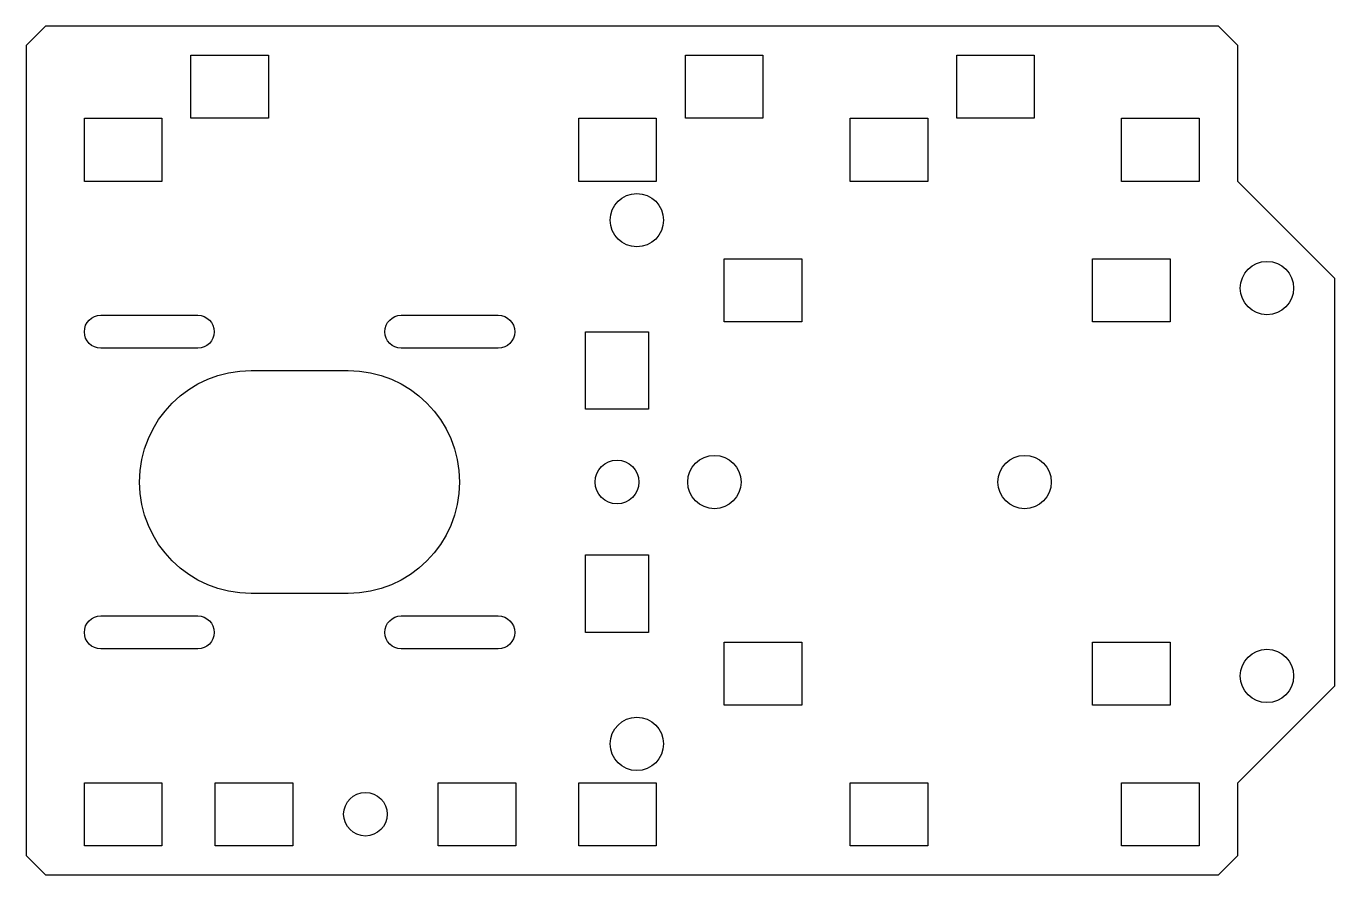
# Model space of a CAD drawing. Header units: millimetres. Extents: x 0 to 135, y 0 to 88.
import ezdxf

# ---------------------------------------------------------------- set-up
doc = ezdxf.new("R2010")
doc.units = ezdxf.units.MM

msp = doc.modelspace()

# ---------------------------------------------------------------- linework, layer by layer
for points in [[(125, 85.5), (123, 87.5), (2, 87.5), (0, 85.5), (0, 2), (2, 0), (123, 0), (125, 2), (125, 9.5), (135, 19.5), (135, 61.5), (125, 71.5)], [(25, 84.5), (25, 78), (17, 78), (17, 84.5)], [(76, 84.5), (76, 78), (68, 78), (68, 84.5)], [(104, 84.5), (104, 78), (96, 78), (96, 84.5)], [(14, 78), (14, 71.5), (6, 71.5), (6, 78)], [(65, 78), (65, 71.5), (57, 71.5), (57, 78)], [(93, 78), (93, 71.5), (85, 71.5), (85, 78)], [(121, 78), (121, 71.5), (113, 71.5), (113, 78)], [(80, 63.5), (80, 57), (72, 57), (72, 63.5)], [(118, 63.5), (118, 57), (110, 57), (110, 63.5)], [(57.7, 48), (57.7, 56), (64.2, 56), (64.2, 48)], [(57.7, 25), (57.7, 33), (64.2, 33), (64.2, 25)], [(80, 24), (80, 17.5), (72, 17.5), (72, 24)], [(118, 24), (118, 17.5), (110, 17.5), (110, 24)], [(14, 9.5), (14, 3), (6, 3), (6, 9.5)], [(19.5, 3), (19.5, 9.5), (27.5, 9.5), (27.5, 3)], [(42.5, 3), (42.5, 9.5), (50.5, 9.5), (50.5, 3)], [(65, 9.5), (65, 3), (57, 3), (57, 9.5)], [(93, 9.5), (93, 3), (85, 3), (85, 9.5)], [(121, 9.5), (121, 3), (113, 3), (113, 9.5)]]:
    msp.add_lwpolyline(points, close=True)
for points in [[(7.7, 54.3, -1), (7.7, 57.7), (17.7, 57.7, -1), (17.7, 54.3)], [(38.7, 54.3, -1), (38.7, 57.7), (48.7, 57.7, -1), (48.7, 54.3)], [(33.2, 52, -1), (33.2, 29), (23.2, 29, -1), (23.2, 52)], [(7.7, 23.3, -1), (7.7, 26.7), (17.7, 26.7, -1), (17.7, 23.3)], [(48.7, 26.7, -1), (48.7, 23.3), (38.7, 23.3, -1), (38.7, 26.7)]]:
    msp.add_lwpolyline(points, format="xyb", close=True)
for centre, radius in [((63, 67.5), 2.75), ((128, 60.5), 2.75), ((71, 40.5), 2.75), ((103, 40.5), 2.75), ((60.95, 40.5), 2.25), ((128, 20.5), 2.75), ((63, 13.5), 2.75), ((35, 6.25), 2.25)]:
    msp.add_circle(centre, radius)

doc.saveas('drawing.dxf')
